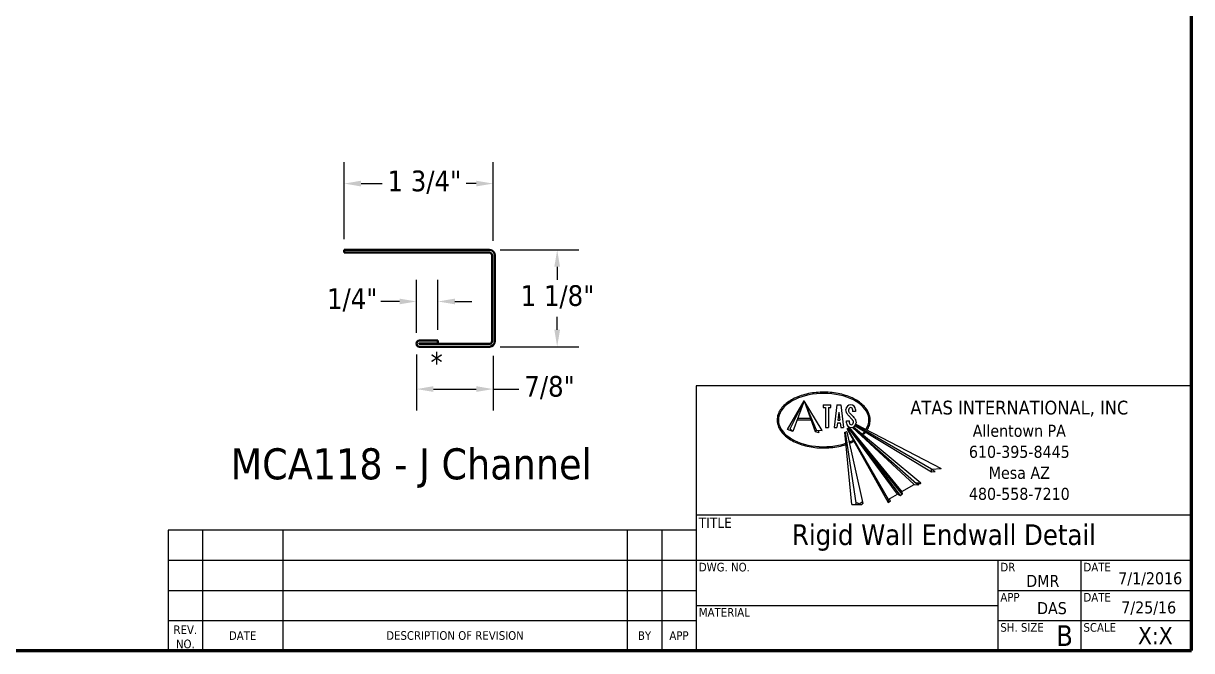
# Model space of a CAD drawing. Header units: inches. Extents: x 0.6 to 33.4, y 0.6 to 21.4.
# Drawn here: x 19.84 to 33.4, y 0.6 to 7.88 of the extents above; entities that cross this region are included whole.
import ezdxf

# ---------------------------------------------------------------- set-up
doc = ezdxf.new("R2010")
doc.units = ezdxf.units.IN
doc.header["$LTSCALE"] = 2
doc.header["$MEASUREMENT"] = 0
for name, color, linetype, lineweight in [('Border (ANSI)', 7, 'Continuous', 70), ('Dimension (ANSI)', 7, 'Continuous', 25), ('Logo', 7, 'Continuous', 25), ('Sketch Geometry (ANSI)', 7, 'Continuous', 25), ('Symbol (ANSI)', 7, 'Continuous', 25), ('Title (ANSI)', 7, 'Continuous', 50), ('Visible (ANSI)', 7, 'Continuous', 50)]:
    doc.layers.add(name, color=color, linetype=linetype, lineweight=lineweight)
doc.styles.add('Label Text (ANSI)', font='tahoma.ttf')
doc.styles.add('Note Text (ANSI)', font='tahoma.ttf')
doc.styles.add('Title Block Info', font='tahoma.ttf')
doc.styles.add('Title Block Labels', font='tahoma.ttf')
doc.dimstyles.new('Architectural (ANSI)', dxfattribs={"dimscale": 2, "dimtxt": 0.12, "dimasz": 0.098425, "dimexe": 0.125, "dimexo": 0.0625, "dimgap": 0.031496, "dimtad": 0, "dimtih": 1, "dimtoh": 1, "dimdec": 4, "dimrnd": 1e-08, "dimzin": 3, "dimdsep": 46, "dimlunit": 4, "dimtxsty": 'Note Text (ANSI)', "dimcen": 0.09, "dimdle": 0.393701, "dimclrd": 256, "dimclre": 256, "dimclrt": 256, "dimadec": 0, "dimazin": 3, "dimtfac": 1, "dimtofl": 0, "dimtmove": 0, "dimatfit": 3, "dimfxl": 0, "dimfrac": 2, "dimtolj": 1, "dimtzin": 12, "dimlwd": -1, "dimlwe": -1, "dimarcsym": 0})

# ---------------------------------------------------------------- blocks, each defined once
blk = doc.blocks.new('Borders ATAS A Border')
at = {"layer": 'Border (ANSI)'}
for p, q in [((16.7, 0.3), (16.7, 10.7)), ((0.3, 0.3), (16.7, 0.3))]:
    blk.add_line(p, q, dxfattribs=at)
blk = doc.blocks.new('Title Blocks ATAS A-B Title Block')
at = {"layer": 'Logo', "linetype": 'Continuous'}
for p, q in [((5.5128, 4.0299), (5.6086, 4.1959)), ((5.5283, 4.0342), (5.6086, 4.1959)), ((5.6086, 4.1959), (5.544, 4.0185)), ((5.7141, 4.0235), (5.6086, 4.1959)), ((5.6086, 4.1959), (5.6731, 4.0185)), ((5.6809, 4.0264), (5.6086, 4.1959)), ((5.7194, 4.1737), (5.7194, 4.1571)), ((5.7194, 4.1737), (5.7638, 4.1737)), ((5.7194, 4.1571), (5.7335, 4.1571)), ((5.7335, 4.1571), (5.7335, 4.0407)), ((5.7498, 4.1571), (5.7638, 4.1571)), ((5.7498, 4.1571), (5.7498, 4.0407)), ((5.7638, 4.1571), (5.7638, 4.1737)), ((5.7992, 4.1737), (5.7829, 4.0407)), ((5.7992, 4.1737), (5.8216, 4.1737)), ((5.8216, 4.1737), (5.8379, 4.0407)), ((5.8521, 4.1351), (5.8512, 4.1461)), ((5.8685, 4.135), (5.8679, 4.1461)), ((5.89, 4.146), (5.89, 4.1349)), ((5.9067, 4.146), (5.9067, 4.1349)), ((5.5685, 4.0857), (5.6487, 4.0857)), ((5.5723, 4.0964), (5.6448, 4.0964)), ((5.8027, 4.0684), (5.7993, 4.0407)), ((5.8027, 4.0684), (5.8181, 4.0684)), ((5.8104, 4.1307), (5.8048, 4.0851)), ((5.8048, 4.0851), (5.816, 4.0851)), ((5.8104, 4.1307), (5.816, 4.0851)), ((5.8181, 4.0684), (5.8215, 4.0407)), ((5.8524, 4.1338), (5.8521, 4.1351)), ((5.8536, 4.1304), (5.8524, 4.1338)), ((5.8544, 4.1285), (5.8536, 4.1304)), ((5.8551, 4.127), (5.8544, 4.1285)), ((5.8545, 4.0684), (5.8545, 4.0795)), ((5.8545, 4.0795), (5.8712, 4.0795)), ((5.8564, 4.1243), (5.8551, 4.127)), ((5.8577, 4.1224), (5.8564, 4.1243)), ((5.8582, 4.1216), (5.8577, 4.1224)), ((5.8603, 4.1189), (5.8582, 4.1216)), ((5.8605, 4.1186), (5.8603, 4.1189)), ((5.8632, 4.1153), (5.8605, 4.1186)), ((5.8683, 4.1094), (5.8632, 4.1153)), ((5.8692, 4.1085), (5.8683, 4.1094)), ((5.8728, 4.1277), (5.8685, 4.135)), ((5.8703, 4.1072), (5.8692, 4.1085)), ((5.8703, 4.1072), (5.8752, 4.102)), ((5.8712, 4.0684), (5.8712, 4.0795)), ((5.8743, 4.1257), (5.8728, 4.1277)), ((5.8827, 4.116), (5.8743, 4.1257)), ((5.8752, 4.102), (5.8785, 4.0984)), ((5.8785, 4.0984), (5.8869, 4.0887)), ((5.886, 4.1124), (5.8827, 4.116)), ((5.8909, 4.1072), (5.886, 4.1124)), ((5.8869, 4.0887), (5.8884, 4.0867)), ((5.8884, 4.0867), (5.8927, 4.0794)), ((5.9067, 4.1349), (5.89, 4.1349)), ((5.8909, 4.1072), (5.892, 4.1059)), ((5.892, 4.1059), (5.8929, 4.105)), ((5.8927, 4.0794), (5.8933, 4.0683)), ((5.8929, 4.105), (5.898, 4.0991)), ((5.898, 4.0991), (5.9007, 4.0958)), ((5.9007, 4.0958), (5.9009, 4.0955)), ((5.9009, 4.0955), (5.903, 4.0928)), ((5.903, 4.0928), (5.9035, 4.092)), ((5.9035, 4.092), (5.9048, 4.0901)), ((5.9048, 4.0901), (5.9061, 4.0874)), ((5.9061, 4.0874), (5.9068, 4.0859)), ((5.9068, 4.0859), (5.9076, 4.084)), ((5.9076, 4.084), (5.9088, 4.0806)), ((5.9088, 4.0806), (5.9091, 4.0793)), ((5.9091, 4.0793), (5.91, 4.0683)), ((5.544, 4.0185), (5.5128, 4.0299)), ((5.544, 4.0185), (5.5283, 4.0342)), ((5.6731, 4.0185), (5.6809, 4.0264)), ((5.6731, 4.0185), (5.6945, 4.0128)), ((5.6809, 4.0264), (5.7141, 4.0235)), ((5.6899, 4.0256), (5.6945, 4.0128)), ((5.7335, 4.0407), (5.7498, 4.0407)), ((5.7829, 4.0407), (5.7993, 4.0407)), ((5.8215, 4.0407), (5.8379, 4.0407)), ((5.8447, 4.0144), (5.849, 4.0145)), ((5.8864, 3.5945), (5.8447, 4.0144)), ((5.8489, 4.0155), (5.8498, 4.0167)), ((5.9097, 3.6043), (5.8489, 4.0155)), ((5.8498, 4.0167), (5.8508, 4.0164)), ((5.8508, 4.0164), (5.8529, 4.015)), ((5.8529, 4.015), (5.855, 4.0165)), ((5.8556, 4.0168), (5.855, 4.0165)), ((5.8569, 4.0159), (5.8556, 4.0168)), ((5.8569, 4.0159), (5.9499, 3.6011)), ((5.8575, 4.035), (5.8662, 4.0401)), ((5.8575, 4.035), (6.0955, 3.6233)), ((5.8575, 4.035), (5.8575, 4.0325)), ((5.8575, 4.0325), (6.0955, 3.6071)), ((6.1511, 3.6555), (5.8662, 4.0401)), ((5.8662, 4.0401), (5.8684, 4.0388)), ((5.8684, 4.0388), (5.8703, 4.0399)), ((5.8684, 4.0388), (6.1651, 3.6475)), ((5.8699, 4.0422), (5.8712, 4.043)), ((5.8699, 4.0422), (6.175, 3.6691)), ((5.8699, 4.0422), (5.8703, 4.0399)), ((6.1776, 3.6545), (5.8703, 4.0399)), ((6.2466, 3.7106), (5.8889, 4.0415)), ((5.8918, 4.0424), (6.2613, 3.7172)), ((6.2869, 3.7176), (5.8948, 4.0437)), ((5.9048, 4.0523), (6.3477, 3.7843)), ((6.3477, 3.8004), (5.9064, 4.0549)), ((5.9088, 4.0605), (6.4035, 3.8034)), ((6.3477, 3.8004), (6.4035, 3.8034)), ((6.3477, 3.7843), (6.3477, 3.8004)), ((6.3685, 3.7854), (6.3477, 3.7974)), ((6.3477, 3.7843), (6.3685, 3.7854)), ((6.175, 3.6693), (6.2466, 3.7106)), ((6.175, 3.6693), (6.1776, 3.6545)), ((6.2466, 3.7106), (6.2682, 3.7087)), ((6.2607, 3.7177), (6.2608, 3.7183)), ((6.2622, 3.7164), (6.2607, 3.7177)), ((6.2608, 3.7183), (6.262, 3.7195)), ((6.2608, 3.7183), (6.2608, 3.7183)), ((6.262, 3.7195), (6.2643, 3.7205)), ((6.2647, 3.7154), (6.2622, 3.7164)), ((6.2643, 3.7205), (6.2723, 3.7195)), ((6.2668, 3.7154), (6.2647, 3.7154)), ((6.2685, 3.7156), (6.2668, 3.7154)), ((6.2682, 3.7087), (6.271, 3.7087)), ((6.2693, 3.7156), (6.2685, 3.7156)), ((6.2718, 3.7148), (6.2693, 3.7156)), ((6.271, 3.7087), (6.2724, 3.7092)), ((6.2738, 3.713), (6.2718, 3.7148)), ((6.2723, 3.7195), (6.2788, 3.7163)), ((6.2724, 3.7092), (6.2731, 3.7099)), ((6.2731, 3.7099), (6.2739, 3.7119)), ((6.2739, 3.7119), (6.2738, 3.713)), ((6.2788, 3.7163), (6.2845, 3.7162)), ((6.2845, 3.7162), (6.2871, 3.7177)), ((5.8864, 3.5945), (5.944, 3.5955)), ((5.9095, 3.5969), (5.9098, 3.6051)), ((5.9098, 3.6051), (5.9178, 3.6049)), ((5.9178, 3.6049), (5.9288, 3.5976)), ((5.9288, 3.5976), (5.9399, 3.6053)), ((5.944, 3.607), (5.9399, 3.6053)), ((5.9499, 3.6011), (5.944, 3.607)), ((5.944, 3.5955), (5.9499, 3.6011)), ((6.0955, 3.6233), (6.1512, 3.6555)), ((6.0955, 3.6233), (6.0955, 3.6071)), ((6.0955, 3.6071), (6.1094, 3.6152)), ((6.1094, 3.6152), (6.1024, 3.6273)), ((6.1512, 3.6555), (6.1652, 3.6474)), ((6.1652, 3.6474), (6.1776, 3.6545))]:
    blk.add_line(p, q, dxfattribs=at)
at = {"layer": 'Logo', "color": 7, "linetype": 'Continuous', "lineweight": 25}
blk.add_line((5.9006, 4.0476), (5.903, 4.0501), dxfattribs=at)
at = {"layer": 'Logo', "linetype": 'Continuous'}
for centre, radius, start, end in [((5.879, 4.146), 0.0277, 0, 180), ((5.879, 4.146), 0.0111, 0, 180), ((5.8822, 4.0684), 0.0277, 180, 0), ((5.8822, 4.0684), 0.0111, 180, 0)]:
    blk.add_arc(centre, radius, start, end, dxfattribs=at)
at = {"layer": 'Logo'}
for start_param, end_param in [(5.920587, 11.509279), (5.721945, 5.844109), (5.311273, 5.424577)]:
    blk.add_ellipse((5.7221, 4.0849), major_axis=(0.2627, 0), ratio=0.589286, start_param=start_param, end_param=end_param, dxfattribs=at)
for points in [[(5.9742, 4.0266), (5.9873, 4.0542), (5.992, 4.0831), (5.9882, 4.1121), (5.9761, 4.14), (5.9562, 4.1658), (5.9293, 4.1889), (5.8963, 4.2087), (5.8583, 4.2249), (5.8164, 4.2368), (5.7716, 4.2442), (5.7253, 4.2468), (5.679, 4.2448), (5.6339, 4.2381), (5.5913, 4.2269), (5.5527, 4.2113), (5.5191, 4.1919), (5.4913, 4.1691), (5.4704, 4.1437), (5.457, 4.1161), (5.4522, 4.0872), (5.4558, 4.0583), (5.4677, 4.0303), (5.4874, 4.0044), (5.5141, 3.9812), (5.5469, 3.9613), (5.5848, 3.9451), (5.6268, 3.9331), (5.6716, 3.9256), (5.7178, 3.9228), (5.7642, 3.9247), (5.8093, 3.9314), (5.8519, 3.9426)], [(5.9501, 3.9978), (5.9544, 4.002), (5.9585, 4.0064), (5.9624, 4.0108), (5.9661, 4.0152)], [(5.8717, 3.9498), (5.8783, 3.9525), (5.8848, 3.9553), (5.8911, 3.9582), (5.8973, 3.9613)]]:
    blk.add_spline(points, degree=3, dxfattribs=at)
at = {"layer": 'Sketch Geometry (ANSI)'}
for p, q in [((7.8575, 4.2837), (4.9825, 4.2837)), ((4.9825, 4.2837), (4.9825, 2.7462)), ((7.8575, 2.7462), (7.8575, 4.2837)), ((4.9825, 3.5337), (7.8575, 3.5337)), ((1.9175, 3.4462), (1.9175, 2.7462)), ((4.9825, 3.4462), (1.9175, 3.4462)), ((2.1175, 3.4462), (2.1175, 2.7462)), ((2.5825, 3.4462), (2.5825, 2.7462)), ((4.5825, 3.4462), (4.5825, 2.7462)), ((4.7825, 3.4462), (4.7825, 2.7462)), ((1.9175, 3.2712), (4.9825, 3.2712)), ((4.9825, 3.2712), (7.8575, 3.2712)), ((6.7325, 3.2712), (6.7325, 2.7462)), ((7.2147, 3.2712), (7.2147, 2.7462)), ((1.9175, 3.0962), (4.9825, 3.0962)), ((6.7325, 3.0962), (7.8575, 3.0962)), ((4.9825, 3.0087), (6.7325, 3.0087)), ((1.9175, 2.9212), (4.9825, 2.9212)), ((6.7325, 2.9212), (7.8575, 2.9212)), ((1.9175, 2.7462), (4.9825, 2.7462)), ((4.9825, 2.7462), (7.8575, 2.7462))]:
    blk.add_line(p, q, dxfattribs=at)
at = {"layer": 'Symbol (ANSI)', "char_height": 0.05, "attachment_point": 5, "style": 'Title Block Labels'}
for s, insert, line_spacing_factor in [('{\\H1.6x;ATAS INTERNATIONAL, INC\\P\\H0.875x;Allentown PA\\H1.3631x; \\H0.73365x;\\P610-395-8445\\H1.1376x; \\H0.87902x;\\PMesa AZ\\H1.1946x; \\H0.83708x;\\P480-558-7210\\H1.1855x; }', (6.8575, 3.9087), 1.04605), ('REV.\\PNO.', (2.0175, 2.8259), 0.987884)]:
    blk.add_mtext(s, dxfattribs=dict(at, insert=insert, line_spacing_factor=line_spacing_factor))
at = {"layer": 'Symbol (ANSI)'}
for s, insert, char_height, attachment_point, style in [('\\fTahoma|b0|i0;\\H0.0600;TITLE', (4.9975, 3.5187), 0.06, 1, 'Title Block Labels'), ('DWG. NO.', (4.9975, 3.2562), 0.05, 1, 'Title Block Labels'), ('DR', (6.7475, 3.2562), 0.05, 1, 'Title Block Labels'), ('DATE', (7.2297, 3.2562), 0.05, 1, 'Title Block Labels'), ('DMR', (7.0897, 3.1162), 0.07, 9, 'Title Block Info'), ('APP', (6.7475, 3.0812), 0.05, 1, 'Title Block Labels'), ('DATE', (7.2297, 3.0812), 0.05, 1, 'Title Block Labels'), ('MATERIAL', (4.9975, 2.9937), 0.05, 1, 'Title Block Labels'), ('DAS', (7.133, 2.9567), 0.07, 9, 'Title Block Info'), ('7/25/16', (7.7676, 2.9531), 0.07, 9, 'Title Block Info'), ('DATE', (2.35, 2.8337), 0.05, 5, 'Title Block Labels'), ('DESCRIPTION OF REVISION', (3.5825, 2.8337), 0.05, 5, 'Title Block Labels'), ('BY', (4.6825, 2.8337), 0.05, 5, 'Title Block Labels'), ('APP', (4.8825, 2.8337), 0.05, 5, 'Title Block Labels'), ('SH. SIZE', (6.7475, 2.9062), 0.05, 1, 'Title Block Labels'), ('SCALE', (7.2297, 2.9062), 0.05, 1, 'Title Block Labels'), ('\\fTahoma|b0|i0;\\H0.1000;X:X', (7.7475, 2.8337), 0.1, 6, 'Title Block Info')]:
    blk.add_mtext(s, dxfattribs=dict(at, insert=insert, char_height=char_height, attachment_point=attachment_point, style=style))
for tag, p, height, style in [('CREATION_DATE_001', (7.4317, 3.1314), 0.07, 'Title Block Info'), ('Sheet_Size_001', (7.0711, 2.7737), 0.12, 'Note Text (ANSI)')]:
    blk.add_attdef(tag, p, '', height=height, dxfattribs=dict(at, style=style))
at = {"layer": 'Title (ANSI)', "attachment_point": 5, "style": 'Note Text (ANSI)'}
for s, insert, char_height in [('Rigid Wall Endwall Detail', (6.42, 3.4025), 0.12), ('\\fTahoma|b0|i0;\\H0.1000; ', (5.8575, 3.14), 0.1), ('\\fTahoma|b0|i0;\\H0.1000; ', (5.8575, 2.8775), 0.1)]:
    blk.add_mtext(s, dxfattribs=dict(at, insert=insert, char_height=char_height))
blk = doc.blocks.new('*D11')
at = {"layer": 'Defpoints', "color": 0, "transparency": 16777216}
for p in [(23.563, 6.023), (23.563, 5.254), (25.294, 5.235)]:
    blk.add_point(p, dxfattribs=at)
at = {"layer": 'Dimension (ANSI)', "transparency": 16777216}
for p, q in [((23.563, 5.379), (23.563, 6.273)), ((25.294, 5.36), (25.294, 6.273)), ((23.759, 6.023), (24.004, 6.023)), ((25.097, 6.023), (24.978, 6.023))]:
    blk.add_line(p, q, dxfattribs=at)
for points in [[(23.759, 6.056), (23.759, 5.99), (23.563, 6.023)], [(25.097, 6.056), (25.097, 5.99), (25.294, 6.023)]]:
    blk.add_solid(points, dxfattribs=at)
at = {"layer": 'Dimension (ANSI)', "transparency": 16777216, "insert": (24.067, 6.174), "char_height": 0.24, "attachment_point": 1, "style": 'Note Text (ANSI)'}
blk.add_mtext('\\A1;1 3/4"', dxfattribs=at)
blk = doc.blocks.new('*D12')
at = {"layer": 'Defpoints', "color": 0, "transparency": 16777216}
for p in [(24.402, 4.164), (25.294, 4.148), (24.402, 3.637)]:
    blk.add_point(p, dxfattribs=at)
at = {"layer": 'Dimension (ANSI)', "transparency": 16777216}
for p, q in [((24.402, 4.039), (24.402, 3.387)), ((25.294, 4.023), (25.294, 3.387)), ((24.599, 3.637), (25.097, 3.637)), ((25.294, 3.637), (25.592, 3.637))]:
    blk.add_line(p, q, dxfattribs=at)
for points in [[(24.599, 3.67), (24.599, 3.604), (24.402, 3.637)], [(25.097, 3.67), (25.097, 3.604), (25.294, 3.637)]]:
    blk.add_solid(points, dxfattribs=at)
at = {"layer": 'Dimension (ANSI)', "transparency": 16777216, "insert": (25.655, 3.789), "char_height": 0.24, "attachment_point": 1, "style": 'Note Text (ANSI)'}
blk.add_mtext('\\A1;7/8"', dxfattribs=at)
blk = doc.blocks.new('*D13')
at = {"layer": 'Defpoints', "color": 0, "transparency": 16777216}
for p in [(24.402, 4.654), (24.402, 4.164), (24.652, 4.2)]:
    blk.add_point(p, dxfattribs=at)
at = {"layer": 'Dimension (ANSI)', "transparency": 16777216}
for p, q in [((24.402, 4.289), (24.402, 4.904)), ((24.652, 4.325), (24.652, 4.904)), ((24.206, 4.654), (23.991, 4.654)), ((24.849, 4.654), (25.046, 4.654))]:
    blk.add_line(p, q, dxfattribs=at)
for points in [[(24.206, 4.687), (24.206, 4.621), (24.402, 4.654)], [(24.849, 4.687), (24.849, 4.621), (24.652, 4.654)]]:
    blk.add_solid(points, dxfattribs=at)
at = {"layer": 'Dimension (ANSI)', "transparency": 16777216, "insert": (23.364, 4.806), "char_height": 0.24, "attachment_point": 1, "style": 'Note Text (ANSI)'}
blk.add_mtext('\\A1;1/4"', dxfattribs=at)
blk = doc.blocks.new('*D15')
at = {"layer": 'Defpoints', "color": 0, "transparency": 16777216}
for p in [(25.249, 5.254), (26.036, 5.254), (25.249, 4.129)]:
    blk.add_point(p, dxfattribs=at)
at = {"layer": 'Dimension (ANSI)', "transparency": 16777216}
for p, q in [((25.374, 5.254), (26.286, 5.254)), ((26.036, 5.057), (26.036, 4.906)), ((26.036, 4.326), (26.036, 4.477)), ((25.374, 4.129), (26.286, 4.129))]:
    blk.add_line(p, q, dxfattribs=at)
for points in [[(26.003, 5.057), (26.069, 5.057), (26.036, 5.254)], [(26.003, 4.326), (26.069, 4.326), (26.036, 4.129)]]:
    blk.add_solid(points, dxfattribs=at)
at = {"layer": 'Dimension (ANSI)', "transparency": 16777216, "insert": (25.612, 4.843), "char_height": 0.24, "attachment_point": 1, "style": 'Note Text (ANSI)'}
blk.add_mtext('\\A1;1 1/8"', dxfattribs=at)

msp = doc.modelspace()

# ---------------------------------------------------------------- linework, layer by layer
at = {"layer": 'Visible (ANSI)', "color": 1, "true_color": 0xff0000}
for p, q in [((25.24864, 5.25417), (23.56264, 5.25417)), ((23.56264, 5.22217), (23.56264, 5.25417)), ((23.56264, 5.22217), (25.24864, 5.22217)), ((25.28064, 5.19017), (25.28064, 4.19317)), ((25.31264, 4.19317), (25.31264, 5.19017)), ((24.65244, 4.19957), (24.43764, 4.19957)), ((24.43764, 4.16757), (24.65244, 4.16757)), ((25.24864, 4.16117), (24.43764, 4.16117)), ((24.43764, 4.12917), (25.24864, 4.12917)), ((24.65244, 4.16757), (24.65244, 4.19957))]:
    msp.add_line(p, q, dxfattribs=at)
for centre, radius, start, end in [((25.24864, 5.19017), 0.064, 0, 90), ((25.24864, 5.19017), 0.032, 0, 90), ((24.43764, 4.16437), 0.0352, 90, 270), ((24.43764, 4.16437), 0.0032, 90, 270), ((25.24864, 4.19317), 0.032, 270, 0), ((25.24864, 4.19317), 0.064, 270, 0)]:
    msp.add_arc(centre, radius, start, end, dxfattribs=at)

# ---------------------------------------------------------------- block references
at = {"xscale": 2, "yscale": 2, "zscale": 2}
msp.add_blockref('Borders ATAS A Border', (0, 0), dxfattribs=at)
msp.add_blockref('Title Blocks ATAS A-B Title Block', (17.68497, -4.89243), dxfattribs=at).add_auto_attribs({'Sheet_Size_001': 'B', 'CREATION_DATE_001': '7/1/2016'})

# ---------------------------------------------------------------- texts
at = {"layer": 'Symbol (ANSI)'}
for s, insert, char_height, attachment_point, style in [('*', (24.56598, 4.06712), 0.24, 1, 'Note Text (ANSI)'), ('MCA118 - J Channel', (22.2458, 2.49029), 0.36, 7, 'Label Text (ANSI)')]:
    msp.add_mtext(s, dxfattribs=dict(at, insert=insert, char_height=char_height, attachment_point=attachment_point, style=style))

# ---------------------------------------------------------------- dimensions: what is measured, and where the dimension line sits
at = {"layer": 'Dimension (ANSI)'}
for base, p1, p2, angle, override, picture, middle in [((23.562639, 6.02283), (25.293894, 5.235428), (23.562639, 5.254174), 180, {"dimtih": 0, "dimtoh": 0, "dimdec": 4, "dimlfac": 1, "dimtp": 0, "dimtm": 0, "dimtdec": 2, "dimatfit": 1}, '*D11', (24.490767, 6.02283)), ((26.03604, 5.25417), (25.24864, 4.12917), (25.24864, 5.25417), 270, {"dimdec": 4, "dimlfac": 1, "dimtp": 0, "dimtm": 0, "dimtdec": 2, "dimatfit": 1}, '*D15', (26.03604, 4.69167)), ((24.40244, 4.65413), (24.65244, 4.19957), (24.40244, 4.16437), 180, {"dimtih": 0, "dimtoh": 0, "dimdec": 4, "dimlfac": 1, "dimtp": 0, "dimtm": 0, "dimtdec": 2, "dimatfit": 1}, '*D13', (23.6462, 4.65413)), ((24.402439, 3.637276), (25.293894, 4.147919), (24.402439, 4.164374), 180, {"dimtih": 0, "dimtoh": 0, "dimdec": 4, "dimlfac": 1, "dimtp": 0, "dimtm": 0, "dimtdec": 2, "dimatfit": 2}, '*D12', (25.94702, 3.637276))]:
    dim = msp.add_linear_dim(base=base, p1=p1, p2=p2, angle=angle, dimstyle='Architectural (ANSI)', override=override, dxfattribs=at)
    dim.commit()
    dim.dimension.update_dxf_attribs({"geometry": picture, "text_midpoint": middle, "dimtype": 160})

doc.saveas('drawing.dxf')
